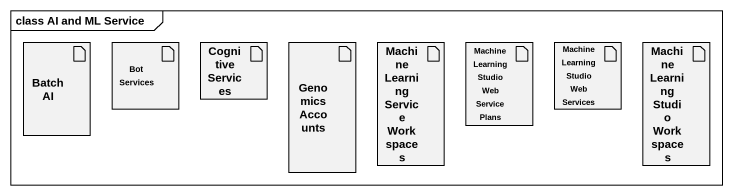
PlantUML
@startuml
mainframe class AI and ML Service
artifact "Batch AI" as Batch_AI
artifact "Bot Services" as Bot_Services
artifact "Cognitive Services" as Cognitive_Services
artifact "Genomics Accounts" as Genomics_Accounts
artifact "Machine Learning Service Workspaces" as Machine_Learning_Service
artifact "Machine Learning Studio Web Service Plans" as Machine_Learning_Studio_Web
artifact "Machine Learning Studio Web Services" as Machine_Learning_Studio_Web_2
artifact "Machine Learning Studio Workspaces" as Machine_Learning_Studio
@enduml
